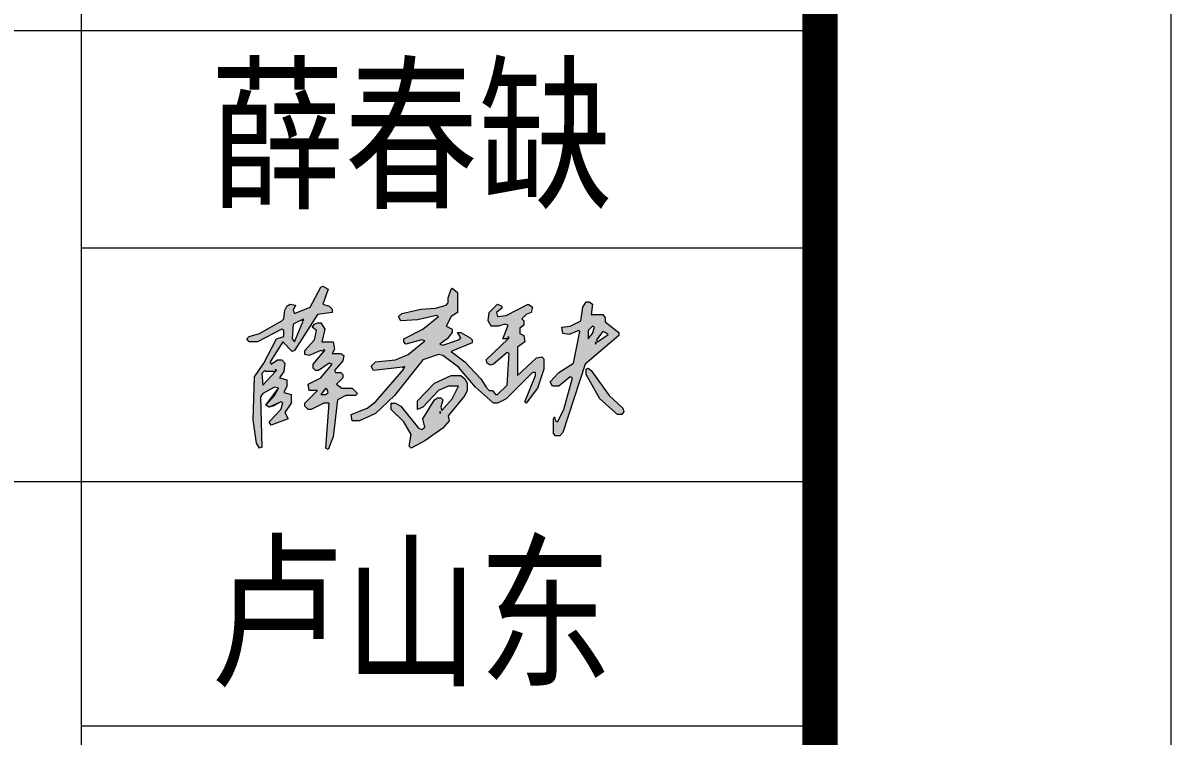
# Model space of a CAD drawing. Header units: inches. Extents: x -3272461 to -2504170, y 403793 to 1071042.
# Drawn here: x -2654900 to -2649994, y 647993 to 651039 of the extents above; entities that cross this region are included whole.
import ezdxf
from ezdxf.enums import TextEntityAlignment as Align

# ---------------------------------------------------------------- set-up
doc = ezdxf.new("R2010")
doc.units = ezdxf.units.IN
doc.header["$LTSCALE"] = 1000
doc.header["$MEASUREMENT"] = 0
doc.layers.get('0').update_dxf_attribs({"lineweight": 18})
doc.layers.add('PUB_TITLE', color=153, linetype='Continuous', lineweight=18)
doc.styles.add('-黑体', font='', dxfattribs={"width": 0.7})
doc.styles.get('-黑体').set_extended_font_data('微软雅黑')

msp = doc.modelspace()

# ---------------------------------------------------------------- hatches: boundary and pattern name
h = msp.add_hatch(color=256)
h.paths.add_polyline_path([(-2653704.5, 649762.1), (-2653709, 649771.1), (-2653745, 649753.1), (-2653749.5, 649690.1), (-2653740.5, 649676.6)], flags=0)
h.paths.add_polyline_path([(-2653628, 649910.6), (-2653619, 649915.1), (-2653596.5, 649901.6), (-2653619, 649838.6), (-2653592, 649829.6), (-2653578.5, 649816.1), (-2653578.5, 649802.6), (-2653641.5, 649793.6), (-2653740.5, 649640.6), (-2653749.5, 649636.1), (-2653790, 649676.6), (-2653844, 649591.1), (-2653839.5, 649582.1), (-2653812.5, 649600.1), (-2653794.5, 649600.1), (-2653781, 649586.6), (-2653785.5, 649550.6), (-2653803.5, 649523.6), (-2653772, 649514.6), (-2653772, 649487.6), (-2653785.5, 649460.6), (-2653754, 649451.6), (-2653754, 649415.6), (-2653781, 649375.1), (-2653767.5, 649348.1), (-2653839.5, 649321.1), (-2653848.5, 649334.6), (-2653799, 649388.6), (-2653790, 649415.6), (-2653799, 649420.1), (-2653830.5, 649402.1), (-2653848.5, 649397.6), (-2653862, 649406.6), (-2653826, 649447.1), (-2653808, 649478.6), (-2653826, 649483.1), (-2653875.5, 649456.1), (-2653884.5, 649442.6), (-2653880, 649226.6), (-2653889, 649222.1), (-2653902.5, 649244.6), (-2653916, 649343.6), (-2653911.5, 649528.1), (-2653871, 649586.6), (-2653817, 649690.1), (-2653785.5, 649699.1), (-2653785.5, 649726.1), (-2653794.5, 649730.6), (-2653898, 649676.6), (-2653934, 649676.6), (-2653943, 649690.1), (-2653934, 649699.1), (-2653889, 649712.6), (-2653794.5, 649766.6), (-2653785.5, 649775.6), (-2653781, 649811.6), (-2653772, 649829.6), (-2653758.5, 649838.6), (-2653736, 649834.1), (-2653745, 649811.6), (-2653740.5, 649798.1), (-2653673, 649825.1)], flags=0)
h.paths.add_polyline_path([(-2653862, 649550.6), (-2653866.5, 649555.1), (-2653880, 649541.6), (-2653875.5, 649492.1), (-2653821.5, 649550.6)], flags=0)
h.paths.add_polyline_path([(-2653641.5, 649757.6), (-2653628, 649757.6), (-2653610, 649730.6), (-2653623.5, 649676.6), (-2653574, 649676.6), (-2653569.5, 649645.1), (-2653578.5, 649627.1), (-2653542.5, 649627.1), (-2653529, 649618.1), (-2653533.5, 649595.6), (-2653569.5, 649555.1), (-2653565, 649546.1), (-2653542.5, 649546.1), (-2653533.5, 649537.1), (-2653533.5, 649523.6), (-2653560.5, 649496.6), (-2653538, 649478.6), (-2653493, 649478.6), (-2653470.5, 649456.1), (-2653479.5, 649447.1), (-2653520, 649447.1), (-2653556, 649429.1), (-2653574, 649271.6), (-2653596.5, 649217.6), (-2653605.5, 649222.1), (-2653592, 649415.6), (-2653614.5, 649415.6), (-2653668.5, 649388.6), (-2653682, 649388.6), (-2653695.5, 649402.1), (-2653695.5, 649415.6), (-2653641.5, 649469.6), (-2653677.5, 649469.6), (-2653682, 649496.6), (-2653628, 649523.6), (-2653578.5, 649582.1), (-2653592, 649586.6), (-2653637, 649555.1), (-2653650.5, 649555.1), (-2653659.5, 649564.1), (-2653659.5, 649582.1), (-2653614.5, 649636.1), (-2653628, 649640.6), (-2653677.5, 649618.1), (-2653695.5, 649622.6), (-2653695.5, 649640.6), (-2653655, 649685.6), (-2653646, 649726.1), (-2653664, 649739.6), (-2653655, 649753.1)], flags=0)
h.paths.add_polyline_path([(-2653601, 649474.1), (-2653605.5, 649478.6), (-2653628, 649451.6), (-2653605.5, 649451.6), (-2653596.5, 649460.6)], flags=0)
h.paths.add_polyline_path([(-2653070, 649901.6), (-2653065.5, 649906.1), (-2653043, 649888.1), (-2653043, 649802.6), (-2653070, 649784.6), (-2653092.5, 649744.1), (-2653065.5, 649730.6), (-2653065.5, 649717.1), (-2653088, 649690.1), (-2653119.5, 649667.6), (-2653106, 649663.1), (-2653038.5, 649685.6), (-2653029.5, 649694.6), (-2653043, 649717.1), (-2653029.5, 649717.1), (-2652989, 649694.6), (-2652980, 649685.6), (-2652980, 649672.1), (-2653070, 649636.1), (-2653011.5, 649591.1), (-2652944, 649519.1), (-2652921.5, 649483.1), (-2652908, 649469.6), (-2652894.5, 649469.6), (-2652881, 649451.6), (-2652872, 649451.6), (-2652831.5, 649492.1), (-2652822.5, 649627.1), (-2652831.5, 649631.6), (-2652890, 649582.1), (-2652903.5, 649577.6), (-2652917, 649586.6), (-2652921.5, 649600.1), (-2652827, 649690.1), (-2652849.5, 649690.1), (-2652827, 649748.6), (-2652840.5, 649753.1), (-2652867.5, 649744.1), (-2652899, 649744.1), (-2652912.5, 649766.6), (-2652908, 649802.6), (-2652872, 649838.6), (-2652854, 649829.6), (-2652854, 649820.6), (-2652876.5, 649802.6), (-2652872, 649784.6), (-2652836, 649789.1), (-2652741.5, 649838.6), (-2652723.5, 649825.1), (-2652728, 649802.6), (-2652750.5, 649793.6), (-2652768.5, 649775.6), (-2652759.5, 649766.6), (-2652759.5, 649748.6), (-2652777.5, 649735.1), (-2652777.5, 649712.6), (-2652759.5, 649703.6), (-2652755, 649676.6), (-2652786.5, 649654.1), (-2652786.5, 649532.6), (-2652705.5, 649609.1), (-2652683, 649613.6), (-2652674, 649604.6), (-2652674, 649559.6), (-2652701, 649478.6), (-2652750.5, 649415.6), (-2652755, 649420.1), (-2652710, 649532.6), (-2652710, 649546.1), (-2652723.5, 649546.1), (-2652836, 649433.6), (-2652872, 649415.6), (-2652890, 649415.6), (-2652966.5, 649483.1), (-2653038.5, 649568.6), (-2653106, 649618.1), (-2653124, 649622.6), (-2653191.5, 649600.1), (-2653313, 649447.1), (-2653394, 649370.6), (-2653461.5, 649339.1), (-2653493, 649339.1), (-2653497.5, 649366.1), (-2653430, 649393.1), (-2653394, 649420.1), (-2653272.5, 649559.6), (-2653277, 649568.6), (-2653403, 649555.1), (-2653412, 649573.1), (-2653394, 649591.1), (-2653308.5, 649600.1), (-2653254.5, 649622.6), (-2653182.5, 649681.1), (-2653196, 649685.6), (-2653263.5, 649667.6), (-2653272.5, 649676.6), (-2653272.5, 649690.1), (-2653191.5, 649730.6), (-2653124, 649784.6), (-2653133, 649789.1), (-2653214, 649771.1), (-2653286, 649766.6), (-2653295, 649784.6), (-2653281.5, 649798.1), (-2653200.5, 649816.1), (-2653137.5, 649820.6), (-2653092.5, 649834.1), (-2653083.5, 649843.1), (-2653083.5, 649865.6)], flags=0)
h.paths.add_polyline_path([(-2653070, 649532.6), (-2653029.5, 649532.6), (-2653011.5, 649519.1), (-2653002.5, 649501.1), (-2653002.5, 649469.6), (-2653011.5, 649447.1), (-2653083.5, 649361.6), (-2653079, 649339.1), (-2653106, 649307.6), (-2653182.5, 649253.6), (-2653241, 649222.1), (-2653250, 649231.1), (-2653241, 649280.6), (-2653272.5, 649334.6), (-2653326.5, 649388.6), (-2653326.5, 649415.6), (-2653308.5, 649415.6), (-2653286, 649402.1), (-2653209.5, 649307.6), (-2653196, 649303.1), (-2653182.5, 649312.1), (-2653191.5, 649348.1), (-2653142, 649429.1), (-2653128.5, 649438.1), (-2653115, 649438.1), (-2653106, 649429.1), (-2653115, 649397.6), (-2653110.5, 649384.1), (-2653065.5, 649433.6), (-2653038.5, 649487.6), (-2653083.5, 649487.6), (-2653124, 649469.6), (-2653191.5, 649397.6), (-2653214, 649388.6), (-2653214, 649424.6), (-2653142, 649501.1)], flags=0)
h.paths.add_polyline_path([(-2652494, 649847.6), (-2652480.5, 649847.6), (-2652467, 649838.6), (-2652471.5, 649793.6), (-2652422, 649793.6), (-2652413, 649780.1), (-2652413, 649762.1), (-2652354.5, 649717.1), (-2652354.5, 649703.6), (-2652498.5, 649582.1), (-2652593, 649289.6), (-2652606.5, 649276.1), (-2652624.5, 649276.1), (-2652633.5, 649285.1), (-2652633.5, 649348.1), (-2652629, 649357.1), (-2652624.5, 649339.1), (-2652615.5, 649334.6), (-2652588.5, 649388.6), (-2652552.5, 649523.6), (-2652561.5, 649528.1), (-2652611, 649487.6), (-2652638, 649487.6), (-2652647, 649505.6), (-2652611, 649546.1), (-2652548, 649586.6), (-2652521, 649721.6), (-2652525.5, 649726.1), (-2652566, 649708.1), (-2652593, 649712.6), (-2652597.5, 649739.6), (-2652561.5, 649744.1), (-2652516.5, 649766.6), (-2652507.5, 649825.1)], flags=0)
h.paths.add_polyline_path([(-2652494, 649559.6), (-2652485, 649564.1), (-2652471.5, 649555.1), (-2652395, 649447.1), (-2652336.5, 649393.1), (-2652332, 649379.6), (-2652341, 649366.1), (-2652359, 649366.1), (-2652435.5, 649433.6), (-2652494, 649537.1)], flags=0)
h.paths.add_polyline_path([(-2652413, 649717.1), (-2652422, 649721.6), (-2652449, 649685.6), (-2652444.5, 649676.6), (-2652399.5, 649708.1)], flags=0)
h.paths.add_polyline_path([(-2652458, 649739.6), (-2652467, 649744.1), (-2652485, 649726.1), (-2652485, 649690.1), (-2652467, 649712.6)], flags=0)

# ---------------------------------------------------------------- linework, layer by layer
at = {"linetype": 'Continuous'}
for points in [[(-2653628, 649910.6), (-2653619, 649915.1), (-2653596.5, 649901.6), (-2653619, 649838.6), (-2653592, 649829.6), (-2653578.5, 649816.1), (-2653578.5, 649802.6), (-2653641.5, 649793.6), (-2653740.5, 649640.6), (-2653749.5, 649636.1), (-2653790, 649676.6), (-2653844, 649591.1), (-2653839.5, 649582.1), (-2653812.5, 649600.1), (-2653794.5, 649600.1), (-2653781, 649586.6), (-2653785.5, 649550.6), (-2653803.5, 649523.6), (-2653772, 649514.6), (-2653772, 649487.6), (-2653785.5, 649460.6), (-2653754, 649451.6), (-2653754, 649415.6), (-2653781, 649375.1), (-2653767.5, 649348.1), (-2653839.5, 649321.1), (-2653848.5, 649334.6), (-2653799, 649388.6), (-2653790, 649415.6), (-2653799, 649420.1), (-2653848.5, 649397.6), (-2653862, 649406.6), (-2653808, 649478.6), (-2653826, 649483.1), (-2653875.5, 649456.1), (-2653884.5, 649442.6), (-2653880, 649226.6), (-2653889, 649222.1), (-2653902.5, 649244.6), (-2653916, 649343.6), (-2653911.5, 649528.1), (-2653871, 649586.6), (-2653817, 649690.1), (-2653785.5, 649699.1), (-2653785.5, 649726.1), (-2653794.5, 649730.6), (-2653898, 649676.6), (-2653934, 649676.6), (-2653943, 649690.1), (-2653934, 649699.1), (-2653889, 649712.6), (-2653794.5, 649766.6), (-2653785.5, 649775.6), (-2653781, 649811.6), (-2653772, 649829.6), (-2653758.5, 649838.6), (-2653736, 649834.1), (-2653745, 649811.6), (-2653740.5, 649798.1), (-2653673, 649825.1), (-2653628, 649910.6)], [(-2653628, 649910.6), (-2653619, 649915.1), (-2653596.5, 649901.6), (-2653619, 649838.6), (-2653592, 649829.6), (-2653578.5, 649816.1), (-2653578.5, 649802.6), (-2653641.5, 649793.6), (-2653740.5, 649640.6), (-2653749.5, 649636.1), (-2653790, 649676.6), (-2653844, 649591.1), (-2653839.5, 649582.1), (-2653812.5, 649600.1), (-2653794.5, 649600.1), (-2653781, 649586.6), (-2653785.5, 649550.6), (-2653803.5, 649523.6), (-2653772, 649514.6), (-2653772, 649487.6), (-2653785.5, 649460.6), (-2653754, 649451.6), (-2653754, 649415.6), (-2653781, 649375.1), (-2653767.5, 649348.1), (-2653839.5, 649321.1), (-2653848.5, 649334.6), (-2653799, 649388.6), (-2653790, 649415.6), (-2653799, 649420.1), (-2653830.5, 649402.1), (-2653848.5, 649397.6), (-2653862, 649406.6), (-2653826, 649447.1), (-2653808, 649478.6), (-2653826, 649483.1), (-2653875.5, 649456.1), (-2653884.5, 649442.6), (-2653880, 649226.6), (-2653889, 649222.1), (-2653902.5, 649244.6), (-2653916, 649343.6), (-2653911.5, 649528.1), (-2653871, 649586.6), (-2653817, 649690.1), (-2653785.5, 649699.1), (-2653785.5, 649726.1), (-2653794.5, 649730.6), (-2653898, 649676.6), (-2653934, 649676.6), (-2653943, 649690.1), (-2653934, 649699.1), (-2653889, 649712.6), (-2653794.5, 649766.6), (-2653785.5, 649775.6), (-2653781, 649811.6), (-2653772, 649829.6), (-2653758.5, 649838.6), (-2653736, 649834.1), (-2653745, 649811.6), (-2653740.5, 649798.1), (-2653673, 649825.1), (-2653628, 649910.6)], [(-2653070, 649901.6), (-2653065.5, 649906.1), (-2653043, 649888.1), (-2653043, 649802.6), (-2653070, 649784.6), (-2653092.5, 649744.1), (-2653065.5, 649730.6), (-2653065.5, 649717.1), (-2653088, 649690.1), (-2653119.5, 649667.6), (-2653106, 649663.1), (-2653038.5, 649685.6), (-2653029.5, 649694.6), (-2653043, 649717.1), (-2653029.5, 649717.1), (-2652989, 649694.6), (-2652980, 649685.6), (-2652980, 649672.1), (-2653070, 649636.1), (-2653011.5, 649591.1), (-2652944, 649519.1), (-2652921.5, 649483.1), (-2652908, 649469.6), (-2652894.5, 649469.6), (-2652881, 649451.6), (-2652872, 649451.6), (-2652831.5, 649492.1), (-2652822.5, 649627.1), (-2652831.5, 649631.6), (-2652890, 649582.1), (-2652903.5, 649577.6), (-2652917, 649586.6), (-2652921.5, 649600.1), (-2652827, 649690.1), (-2652849.5, 649690.1), (-2652827, 649748.6), (-2652840.5, 649753.1), (-2652867.5, 649744.1), (-2652899, 649744.1), (-2652912.5, 649766.6), (-2652908, 649802.6), (-2652872, 649838.6), (-2652854, 649829.6), (-2652854, 649820.6), (-2652876.5, 649802.6), (-2652872, 649784.6), (-2652836, 649789.1), (-2652741.5, 649838.6), (-2652723.5, 649825.1), (-2652728, 649802.6), (-2652750.5, 649793.6), (-2652768.5, 649775.6), (-2652759.5, 649766.6), (-2652759.5, 649748.6), (-2652777.5, 649735.1), (-2652777.5, 649712.6), (-2652759.5, 649703.6), (-2652755, 649676.6), (-2652786.5, 649654.1), (-2652786.5, 649532.6), (-2652705.5, 649609.1), (-2652683, 649613.6), (-2652674, 649604.6), (-2652674, 649559.6), (-2652701, 649478.6), (-2652750.5, 649415.6), (-2652755, 649420.1), (-2652710, 649532.6), (-2652710, 649546.1), (-2652723.5, 649546.1), (-2652836, 649433.6), (-2652872, 649415.6), (-2652890, 649415.6), (-2652966.5, 649483.1), (-2653038.5, 649568.6), (-2653106, 649618.1), (-2653124, 649622.6), (-2653191.5, 649600.1), (-2653313, 649447.1), (-2653394, 649370.6), (-2653461.5, 649339.1), (-2653493, 649339.1), (-2653497.5, 649366.1), (-2653430, 649393.1), (-2653394, 649420.1), (-2653272.5, 649559.6), (-2653277, 649568.6), (-2653403, 649555.1), (-2653412, 649573.1), (-2653394, 649591.1), (-2653308.5, 649600.1), (-2653254.5, 649622.6), (-2653182.5, 649681.1), (-2653196, 649685.6), (-2653263.5, 649667.6), (-2653272.5, 649676.6), (-2653272.5, 649690.1), (-2653191.5, 649730.6), (-2653124, 649784.6), (-2653133, 649789.1), (-2653214, 649771.1), (-2653286, 649766.6), (-2653295, 649784.6), (-2653281.5, 649798.1), (-2653200.5, 649816.1), (-2653137.5, 649820.6), (-2653092.5, 649834.1), (-2653083.5, 649843.1), (-2653083.5, 649865.6), (-2653070, 649901.6)], [(-2653070, 649901.6), (-2653065.5, 649906.1), (-2653043, 649888.1), (-2653043, 649802.6), (-2653070, 649784.6), (-2653092.5, 649744.1), (-2653065.5, 649730.6), (-2653065.5, 649717.1), (-2653088, 649690.1), (-2653119.5, 649667.6), (-2653106, 649663.1), (-2653038.5, 649685.6), (-2653029.5, 649694.6), (-2653043, 649717.1), (-2653029.5, 649717.1), (-2652989, 649694.6), (-2652980, 649685.6), (-2652980, 649672.1), (-2653070, 649636.1), (-2653011.5, 649591.1), (-2652944, 649519.1), (-2652921.5, 649483.1), (-2652908, 649469.6), (-2652894.5, 649469.6), (-2652881, 649451.6), (-2652872, 649451.6), (-2652831.5, 649492.1), (-2652822.5, 649627.1), (-2652831.5, 649631.6), (-2652890, 649582.1), (-2652903.5, 649577.6), (-2652917, 649586.6), (-2652921.5, 649600.1), (-2652827, 649690.1), (-2652849.5, 649690.1), (-2652827, 649748.6), (-2652840.5, 649753.1), (-2652867.5, 649744.1), (-2652899, 649744.1), (-2652912.5, 649766.6), (-2652908, 649802.6), (-2652872, 649838.6), (-2652854, 649829.6), (-2652854, 649820.6), (-2652876.5, 649802.6), (-2652872, 649784.6), (-2652836, 649789.1), (-2652741.5, 649838.6), (-2652723.5, 649825.1), (-2652728, 649802.6), (-2652750.5, 649793.6), (-2652768.5, 649775.6), (-2652759.5, 649766.6), (-2652759.5, 649748.6), (-2652777.5, 649735.1), (-2652777.5, 649712.6), (-2652759.5, 649703.6), (-2652755, 649676.6), (-2652786.5, 649654.1), (-2652786.5, 649532.6), (-2652705.5, 649609.1), (-2652683, 649613.6), (-2652674, 649604.6), (-2652674, 649559.6), (-2652701, 649478.6), (-2652750.5, 649415.6), (-2652755, 649420.1), (-2652710, 649532.6), (-2652710, 649546.1), (-2652723.5, 649546.1), (-2652836, 649433.6), (-2652872, 649415.6), (-2652890, 649415.6), (-2652966.5, 649483.1), (-2653038.5, 649568.6), (-2653106, 649618.1), (-2653124, 649622.6), (-2653191.5, 649600.1), (-2653313, 649447.1), (-2653394, 649370.6), (-2653461.5, 649339.1), (-2653493, 649339.1), (-2653497.5, 649366.1), (-2653430, 649393.1), (-2653394, 649420.1), (-2653272.5, 649559.6), (-2653277, 649568.6), (-2653403, 649555.1), (-2653412, 649573.1), (-2653394, 649591.1), (-2653308.5, 649600.1), (-2653254.5, 649622.6), (-2653182.5, 649681.1), (-2653196, 649685.6), (-2653263.5, 649667.6), (-2653272.5, 649676.6), (-2653272.5, 649690.1), (-2653191.5, 649730.6), (-2653124, 649784.6), (-2653133, 649789.1), (-2653214, 649771.1), (-2653286, 649766.6), (-2653295, 649784.6), (-2653281.5, 649798.1), (-2653200.5, 649816.1), (-2653137.5, 649820.6), (-2653092.5, 649834.1), (-2653083.5, 649843.1), (-2653083.5, 649865.6), (-2653070, 649901.6)], [(-2652494, 649847.6), (-2652480.5, 649847.6), (-2652467, 649838.6), (-2652471.5, 649793.6), (-2652422, 649793.6), (-2652413, 649780.1), (-2652413, 649762.1), (-2652354.5, 649717.1), (-2652354.5, 649703.6), (-2652498.5, 649582.1), (-2652593, 649289.6), (-2652606.5, 649276.1), (-2652624.5, 649276.1), (-2652633.5, 649285.1), (-2652633.5, 649348.1), (-2652629, 649357.1), (-2652624.5, 649339.1), (-2652615.5, 649334.6), (-2652588.5, 649388.6), (-2652552.5, 649523.6), (-2652561.5, 649528.1), (-2652611, 649487.6), (-2652638, 649487.6), (-2652647, 649505.6), (-2652611, 649546.1), (-2652548, 649586.6), (-2652521, 649721.6), (-2652525.5, 649726.1), (-2652566, 649708.1), (-2652593, 649712.6), (-2652597.5, 649739.6), (-2652561.5, 649744.1), (-2652516.5, 649766.6), (-2652507.5, 649825.1), (-2652494, 649847.6)], [(-2652494, 649847.6), (-2652480.5, 649847.6), (-2652467, 649838.6), (-2652471.5, 649793.6), (-2652422, 649793.6), (-2652413, 649780.1), (-2652413, 649762.1), (-2652354.5, 649717.1), (-2652354.5, 649703.6), (-2652498.5, 649582.1), (-2652593, 649289.6), (-2652606.5, 649276.1), (-2652624.5, 649276.1), (-2652633.5, 649285.1), (-2652633.5, 649348.1), (-2652629, 649357.1), (-2652624.5, 649339.1), (-2652615.5, 649334.6), (-2652588.5, 649388.6), (-2652552.5, 649523.6), (-2652561.5, 649528.1), (-2652611, 649487.6), (-2652638, 649487.6), (-2652647, 649505.6), (-2652611, 649546.1), (-2652548, 649586.6), (-2652521, 649721.6), (-2652525.5, 649726.1), (-2652566, 649708.1), (-2652593, 649712.6), (-2652597.5, 649739.6), (-2652561.5, 649744.1), (-2652516.5, 649766.6), (-2652507.5, 649825.1), (-2652494, 649847.6)], [(-2653704.5, 649762.1), (-2653709, 649771.1), (-2653745, 649753.1), (-2653749.5, 649690.1), (-2653740.5, 649676.6), (-2653704.5, 649762.1)], [(-2653704.5, 649762.1), (-2653709, 649771.1), (-2653745, 649753.1), (-2653749.5, 649690.1), (-2653740.5, 649676.6), (-2653704.5, 649762.1)], [(-2653700, 649771.1), (-2653704.5, 649775.6), (-2653704.5, 649766.6), (-2653700, 649771.1)], [(-2653700, 649771.1), (-2653704.5, 649775.6), (-2653704.5, 649766.6), (-2653700, 649771.1)], [(-2653641.5, 649757.6), (-2653628, 649757.6), (-2653610, 649730.6), (-2653623.5, 649676.6), (-2653574, 649676.6), (-2653569.5, 649645.1), (-2653578.5, 649627.1), (-2653542.5, 649627.1), (-2653529, 649618.1), (-2653533.5, 649595.6), (-2653569.5, 649555.1), (-2653565, 649546.1), (-2653542.5, 649546.1), (-2653533.5, 649537.1), (-2653533.5, 649523.6), (-2653560.5, 649496.6), (-2653538, 649478.6), (-2653493, 649478.6), (-2653470.5, 649456.1), (-2653479.5, 649447.1), (-2653520, 649447.1), (-2653556, 649429.1), (-2653574, 649271.6), (-2653596.5, 649217.6), (-2653605.5, 649222.1), (-2653592, 649415.6), (-2653614.5, 649415.6), (-2653668.5, 649388.6), (-2653682, 649388.6), (-2653695.5, 649402.1), (-2653695.5, 649415.6), (-2653641.5, 649469.6), (-2653677.5, 649469.6), (-2653682, 649496.6), (-2653628, 649523.6), (-2653578.5, 649582.1), (-2653592, 649586.6), (-2653637, 649555.1), (-2653650.5, 649555.1), (-2653659.5, 649564.1), (-2653659.5, 649582.1), (-2653614.5, 649636.1), (-2653628, 649640.6), (-2653677.5, 649618.1), (-2653695.5, 649622.6), (-2653695.5, 649640.6), (-2653655, 649685.6), (-2653646, 649726.1), (-2653664, 649739.6), (-2653655, 649753.1), (-2653641.5, 649757.6)], [(-2653641.5, 649757.6), (-2653628, 649757.6), (-2653610, 649730.6), (-2653623.5, 649676.6), (-2653574, 649676.6), (-2653569.5, 649645.1), (-2653578.5, 649627.1), (-2653542.5, 649627.1), (-2653529, 649618.1), (-2653533.5, 649595.6), (-2653569.5, 649555.1), (-2653565, 649546.1), (-2653542.5, 649546.1), (-2653533.5, 649537.1), (-2653533.5, 649523.6), (-2653560.5, 649496.6), (-2653538, 649478.6), (-2653493, 649478.6), (-2653470.5, 649456.1), (-2653479.5, 649447.1), (-2653520, 649447.1), (-2653556, 649429.1), (-2653574, 649271.6), (-2653596.5, 649217.6), (-2653605.5, 649222.1), (-2653592, 649415.6), (-2653614.5, 649415.6), (-2653668.5, 649388.6), (-2653682, 649388.6), (-2653695.5, 649402.1), (-2653695.5, 649415.6), (-2653641.5, 649469.6), (-2653677.5, 649469.6), (-2653682, 649496.6), (-2653628, 649523.6), (-2653578.5, 649582.1), (-2653592, 649586.6), (-2653637, 649555.1), (-2653650.5, 649555.1), (-2653659.5, 649564.1), (-2653659.5, 649582.1), (-2653614.5, 649636.1), (-2653628, 649640.6), (-2653677.5, 649618.1), (-2653695.5, 649622.6), (-2653695.5, 649640.6), (-2653655, 649685.6), (-2653646, 649726.1), (-2653664, 649739.6), (-2653655, 649753.1), (-2653641.5, 649757.6)], [(-2652458, 649739.6), (-2652467, 649744.1), (-2652485, 649726.1), (-2652485, 649690.1), (-2652467, 649712.6), (-2652458, 649739.6)], [(-2652458, 649739.6), (-2652467, 649744.1), (-2652485, 649726.1), (-2652485, 649690.1), (-2652467, 649712.6), (-2652458, 649739.6)], [(-2652822.5, 649694.6), (-2652827, 649699.1), (-2652827, 649690.1), (-2652822.5, 649694.6)], [(-2652822.5, 649694.6), (-2652827, 649699.1), (-2652827, 649690.1), (-2652822.5, 649694.6)], [(-2652413, 649717.1), (-2652422, 649721.6), (-2652449, 649685.6), (-2652444.5, 649676.6), (-2652399.5, 649708.1), (-2652413, 649717.1)], [(-2652413, 649717.1), (-2652422, 649721.6), (-2652449, 649685.6), (-2652444.5, 649676.6), (-2652399.5, 649708.1), (-2652413, 649717.1)], [(-2653610, 649640.6), (-2653614.5, 649645.1), (-2653614.5, 649636.1), (-2653610, 649640.6)], [(-2653610, 649640.6), (-2653614.5, 649645.1), (-2653614.5, 649636.1), (-2653610, 649640.6)], [(-2652449, 649672.1), (-2652453.5, 649676.6), (-2652453.5, 649667.6), (-2652449, 649672.1)], [(-2652449, 649672.1), (-2652453.5, 649676.6), (-2652453.5, 649667.6), (-2652449, 649672.1)], [(-2653862, 649550.6), (-2653866.5, 649555.1), (-2653880, 649541.6), (-2653875.5, 649492.1), (-2653821.5, 649550.6), (-2653862, 649550.6)], [(-2653862, 649550.6), (-2653866.5, 649555.1), (-2653880, 649541.6), (-2653875.5, 649492.1), (-2653821.5, 649550.6), (-2653862, 649550.6)], [(-2653817, 649555.1), (-2653821.5, 649559.6), (-2653821.5, 649550.6), (-2653817, 649555.1)], [(-2653817, 649555.1), (-2653821.5, 649559.6), (-2653821.5, 649550.6), (-2653817, 649555.1)], [(-2653268, 649568.6), (-2653272.5, 649573.1), (-2653272.5, 649564.1), (-2653268, 649568.6)], [(-2653268, 649568.6), (-2653272.5, 649573.1), (-2653272.5, 649564.1), (-2653268, 649568.6)], [(-2652494, 649559.6), (-2652485, 649564.1), (-2652471.5, 649555.1), (-2652395, 649447.1), (-2652336.5, 649393.1), (-2652332, 649379.6), (-2652341, 649366.1), (-2652359, 649366.1), (-2652435.5, 649433.6), (-2652494, 649537.1), (-2652494, 649559.6)], [(-2652494, 649559.6), (-2652485, 649564.1), (-2652471.5, 649555.1), (-2652395, 649447.1), (-2652336.5, 649393.1), (-2652332, 649379.6), (-2652341, 649366.1), (-2652359, 649366.1), (-2652435.5, 649433.6), (-2652494, 649537.1), (-2652494, 649559.6)], [(-2653070, 649532.6), (-2653029.5, 649532.6), (-2653011.5, 649519.1), (-2653002.5, 649501.1), (-2653002.5, 649469.6), (-2653011.5, 649447.1), (-2653083.5, 649361.6), (-2653079, 649339.1), (-2653106, 649307.6), (-2653182.5, 649253.6), (-2653241, 649222.1), (-2653250, 649231.1), (-2653241, 649280.6), (-2653272.5, 649334.6), (-2653326.5, 649388.6), (-2653326.5, 649415.6), (-2653308.5, 649415.6), (-2653286, 649402.1), (-2653209.5, 649307.6), (-2653196, 649303.1), (-2653182.5, 649312.1), (-2653191.5, 649348.1), (-2653142, 649429.1), (-2653128.5, 649438.1), (-2653115, 649438.1), (-2653106, 649429.1), (-2653115, 649397.6), (-2653110.5, 649384.1), (-2653065.5, 649433.6), (-2653038.5, 649487.6), (-2653083.5, 649487.6), (-2653124, 649469.6), (-2653191.5, 649397.6), (-2653214, 649388.6), (-2653214, 649424.6), (-2653142, 649501.1), (-2653070, 649532.6)], [(-2653070, 649532.6), (-2653029.5, 649532.6), (-2653011.5, 649519.1), (-2653002.5, 649501.1), (-2653002.5, 649469.6), (-2653011.5, 649447.1), (-2653083.5, 649361.6), (-2653079, 649339.1), (-2653106, 649307.6), (-2653182.5, 649253.6), (-2653241, 649222.1), (-2653250, 649231.1), (-2653241, 649280.6), (-2653272.5, 649334.6), (-2653326.5, 649388.6), (-2653326.5, 649415.6), (-2653308.5, 649415.6), (-2653286, 649402.1), (-2653209.5, 649307.6), (-2653196, 649303.1), (-2653182.5, 649312.1), (-2653191.5, 649348.1), (-2653142, 649429.1), (-2653128.5, 649438.1), (-2653115, 649438.1), (-2653106, 649429.1), (-2653115, 649397.6), (-2653110.5, 649384.1), (-2653065.5, 649433.6), (-2653038.5, 649487.6), (-2653083.5, 649487.6), (-2653124, 649469.6), (-2653191.5, 649397.6), (-2653214, 649388.6), (-2653214, 649424.6), (-2653142, 649501.1), (-2653070, 649532.6)], [(-2653601, 649474.1), (-2653605.5, 649478.6), (-2653628, 649451.6), (-2653605.5, 649451.6), (-2653596.5, 649460.6), (-2653601, 649474.1)], [(-2653601, 649474.1), (-2653605.5, 649478.6), (-2653628, 649451.6), (-2653605.5, 649451.6), (-2653596.5, 649460.6), (-2653601, 649474.1)], [(-2653115, 649375.1), (-2653119.5, 649379.6), (-2653119.5, 649370.6), (-2653115, 649375.1)], [(-2653115, 649375.1), (-2653119.5, 649379.6), (-2653119.5, 649370.6), (-2653115, 649375.1)]]:
    msp.add_lwpolyline(points, dxfattribs=at)
at = {"layer": 'PUB_TITLE'}
for p, q in [((-2654651.4, 658806.8), (-2654651.4, 639630.6)), ((-2657808.5, 651006.8), (-2651494.3, 651006.8)), ((-2654651.4, 650077.9), (-2651494.3, 650077.9)), ((-2657808.5, 649080.6), (-2651494.3, 649080.6)), ((-2654651.4, 648036.5), (-2651494.3, 648036.5))]:
    msp.add_line(p, q, dxfattribs=at)
msp.add_lwpolyline([(-2649994.3, 638130.6), (-2649994.3, 701130.6), (-2761444.3, 701130.6), (-2761444.3, 638130.6)], close=True, dxfattribs=at)
msp.add_lwpolyline([(-2651494.3, 639630.6, 150, 150, 0), (-2651494.3, 699630.6, 150, 150, 0), (-2757694.3, 699630.6, 150, 150, 0), (-2757694.3, 639630.6, 150, 150, 0)], format="xyseb", close=True, dxfattribs=at)

# ---------------------------------------------------------------- texts
at = {"style": '-黑体', "width": 0.8}
for s, p in [('薛春缺', (-2654099.8, 650563.5)), ('卢山东', (-2654099.8, 648522.1))]:
    msp.add_text(s, height=525, dxfattribs=at).set_placement(p, align=Align.MIDDLE_LEFT)

doc.saveas('drawing.dxf')
